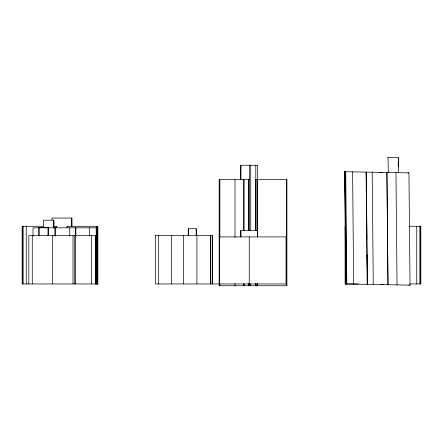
<?xml version="1.0" encoding="UTF-8"?>
<svg xmlns="http://www.w3.org/2000/svg" width="443" height="443" viewBox="0 0 443 443"><rect width="100%" height="100%" fill="white"/><g stroke="black" fill="none" stroke-linecap="round" stroke-linejoin="round"><path stroke-width="0.66" d="M388.046 157.259L388.323 172.521M398.534 172.715L398.39 157.453L398.207 166.74M345.019 171.701L346.099 283.946L346.121 240.012M344.637 171.701L408.95 172.903L410.019 285.148L345.706 283.946L344.637 171.701L345.103 171.701L346.171 283.946M407.853 172.903L408.95 172.903M249.52 179.675L219.158 179.675L219.158 285.741L286.826 285.741L286.826 179.675L255.788 179.675M43.779 226.279L22.15 226.279L22.15 283.957L97.798 283.957L97.798 226.279L67.015 226.279M53.149 226.279L56.754 226.279L56.754 227.652M409.171 226.279L420.85 226.279L420.85 283.957L409.864 283.957M155.305 235.626L212.54 235.626L212.54 283.957M96.203 235.659L28.828 235.659L28.828 283.957M219.158 236.911L286.826 236.911M286.831 283.957L155.305 283.957L155.377 235.626M358.431 283.957L345.202 283.957L345.202 226.279L345.247 283.957M408.922 285.148L410.019 285.148M379.263 172.349L382.414 172.41M380.332 284.594L383.483 284.655M387.902 157.259L398.39 157.453M395.97 172.654L397.039 284.899M372.203 172.205L373.272 284.45M366.433 192.063L366.239 172.094L367.463 284.34L367.025 254.725M366.582 207.9L366.876 238.888M366.101 172.089L367.169 284.334M352.6 171.829L353.669 284.074M346.797 283.946L345.728 171.701L345.252 171.701L346.321 283.946M344.887 171.701L345.955 283.946M420.634 226.279L420.634 283.957M419.848 226.279L419.848 283.957M416.763 226.279L416.763 283.957M345.629 242.758L345.629 283.957M345.446 242.758L345.424 283.957M286.748 179.675L286.748 285.741M286.593 179.675L286.593 285.741M286.355 236.911L286.355 283.957M286.25 236.911L286.25 283.957M286.1 236.911L286.1 283.957M257.676 179.675L257.676 165.256L240.77 165.256L240.77 179.675M257.676 236.911L257.676 230.515L240.77 230.515L240.77 236.911M257.577 179.675L257.56 236.911M257.577 283.675L257.577 285.741M257.527 179.675L257.527 230.642M257.527 283.675L257.527 285.741M257.278 179.675L257.278 230.642M257.278 283.675L257.278 285.741M257.184 179.675L257.184 230.642M257.184 283.675L257.184 285.741M255.855 179.675L255.855 230.642M255.855 283.675L255.855 285.741M255.788 165.256L255.788 230.642M255.788 283.675L255.788 285.741M250.738 165.256L250.738 230.659M250.738 283.675L250.738 285.741M249.453 165.256L249.475 230.642M249.52 283.675L249.453 285.741M249.259 236.911L249.259 283.957M244.11 179.675L244.11 230.642M244.11 283.675L244.11 285.741M243.406 179.675L243.406 230.642M243.406 283.675L243.406 285.741M240.887 165.256L240.887 179.675M240.887 230.515L240.887 236.911M235 179.675L235 237.531M235 283.675L235 285.741M219.883 179.675L219.883 237.531M219.883 283.675L219.883 285.741M219.645 179.675L219.645 237.531M219.645 283.675L219.645 285.741M219.412 179.675L219.412 285.741M212.197 235.626L212.197 283.957M210.68 235.626L210.68 283.957M210.331 235.626L210.331 283.957M196.925 235.626L196.925 283.957M196.371 235.626L196.371 228.726L188.253 228.726L188.253 235.626M196.144 228.726L196.144 235.626M188.474 228.726L188.474 235.626M183.546 235.626L183.546 283.957M171.574 235.626L171.557 283.957M158.339 235.626L158.339 283.957M97.753 226.279L97.753 283.957M97.554 226.279L97.576 283.957M97.371 226.279L97.371 283.957M97.294 283.957L97.294 227.813L33.003 227.813L33.003 236.03M97.045 227.813L97.045 283.957M96.879 226.279L96.912 283.957M96.829 227.813L96.829 283.957M96.679 227.813L96.679 283.957M96.203 227.813L96.203 283.957M95.86 235.659L95.86 283.957M95.721 235.659L95.721 283.957M95.544 235.659L95.544 283.957M95.361 235.659L95.361 283.957M91.535 235.659L91.535 283.957M89.336 227.813L89.336 236.03M75.836 227.813L75.836 236.03M75.698 227.813L75.698 236.03M75.543 227.813L75.543 236.03M75.072 235.659L75.077 283.957M74.994 235.659L74.994 283.957M73.006 235.659L73.006 283.957M71.899 226.279L71.899 218.05L52.025 218.05L52.025 220.105M71.772 218.05L71.772 226.279M69.734 227.813L69.734 236.03M67.059 226.279L67.015 227.652M56.599 226.279L56.599 227.652M55.176 227.813L55.176 236.03M55.021 227.813L55.021 236.03M53.896 227.813L53.896 220.177L43.414 220.177L43.414 227.813M53.758 220.177L53.758 227.813M53.625 220.177L53.653 227.813M52.7 235.659L52.7 283.957M48.221 235.659L48.221 227.591L38.901 227.591L38.901 235.659M48.093 227.591L48.093 235.659M39.028 227.591L39.028 235.659M32.267 235.659L32.267 283.957M26.237 226.279L26.237 283.957M23.152 226.279L23.152 283.957M22.366 226.279L22.366 283.957M386.922 172.482L387.99 284.727L386.922 172.482M248.523 230.642L248.523 179.675L248.479 230.642M248.523 285.741L248.523 283.675L248.479 285.741"/></g></svg>
